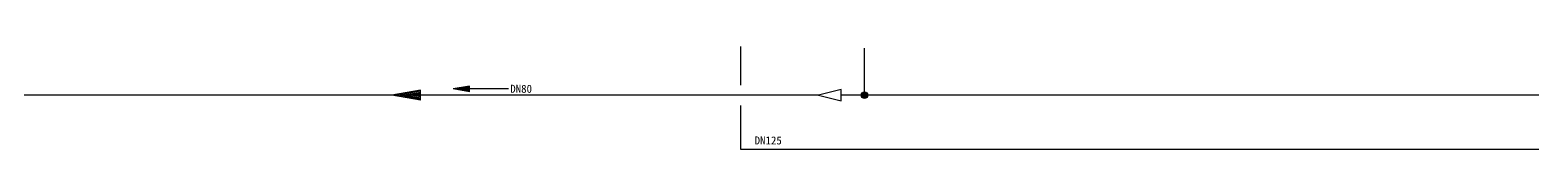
# Model space of a CAD drawing. Header units: millimetres. Extents: x 702 to 1891, y -286 to 555.
# Drawn here: x 1369.2 to 1584.3, y -141.3 to -126.7 of the extents above; entities that cross this region are included whole.
import ezdxf
from ezdxf.enums import TextEntityAlignment as Align

# ---------------------------------------------------------------- set-up
doc = ezdxf.new("R2010")
doc.units = ezdxf.units.MM
doc.header["$MEASUREMENT"] = 0
doc.linetypes.add('1', pattern=[0])
doc.layers.get('0').update_dxf_attribs({"linetype": 'CONTINUOUS'})
doc.layers.add('TEXT', color=7, linetype='CONTINUOUS')

# ---------------------------------------------------------------- blocks, each defined once
blk = doc.blocks.new('P')
at = {"color": 3, "linetype": 'Continuous'}
for p, q in [((0, 2.2), (12.5, 0)), ((0, -2.2), (0, 2.2)), ((0, 1.73), (9.8, 0)), ((0, 1.25), (7.1, 0)), ((0, 0.78), (4.4, 0)), ((0, 0.3), (1.7, 0)), ((0, 0), (12.5, 0)), ((0, -2.2), (12.5, 0)), ((0, -0.3), (1.7, 0)), ((0, -0.78), (4.4, 0)), ((0, -1.25), (7.1, 0)), ((0, -1.73), (9.8, 0))]:
    blk.add_line(p, q, dxfattribs=at)

msp = doc.modelspace()

# ---------------------------------------------------------------- hatches: boundary and pattern name
msp.add_hatch(color=163).paths.add_polyline_path([(1488.89, -133.62, 1), (1488.36, -133.62, 1)])
at = {"layer": 'TEXT'}
msp.add_hatch(color=256, dxfattribs=at).paths.add_polyline_path([(1489.1, -133.62, 1), (1488.15, -133.62, 1)])

# ---------------------------------------------------------------- linework, layer by layer
at = {"color": 4}
for p, q in [((1470.84, -126.69), (1470.84, -132.18)), ((1470.84, -135.11), (1470.84, -141.34)), ((1470.84, -141.34), (1819.22, -141.34))]:
    msp.add_line(p, q, dxfattribs=at)
at = {"color": 163}
for p, q in [((1488.62, -133.62), (1488.62, -126.91)), ((1482.02, -133.62), (1103.81, -133.62)), ((1532.51, -133.62), (1485.29, -133.62)), ((1558.17, -133.62), (1532.51, -133.62)), ((1800.13, -133.62), (1558.17, -133.62))]:
    msp.add_line(p, q, dxfattribs=at)
msp.add_line((1437.64, -132.72), (1432.09, -132.72))
at = {"color": 3, "linetype": '1'}
for p, q in [((1485.29, -132.81), (1482.02, -133.62)), ((1485.29, -134.44), (1485.29, -132.81)), ((1482.02, -133.62), (1485.29, -134.44))]:
    msp.add_line(p, q, dxfattribs=at)
at = {"color": 163}
msp.add_circle((1488.62, -133.62), 0.264, dxfattribs=at)
at = {"layer": 'TEXT'}
msp.add_circle((1488.62, -133.62), 0.475, dxfattribs=at)

# ---------------------------------------------------------------- block references
for p, xscale, yscale, zscale in [((1425.06, -133.62), -0.3271128750489599, 0.3271128750489599, 0.3271128750489599), ((1432.09, -132.72), -0.1869216428851201, 0.1869216428851201, 0.1869216428851201)]:
    msp.add_blockref('P', p, dxfattribs=dict(xscale=xscale, yscale=yscale, zscale=zscale))

# ---------------------------------------------------------------- texts
for s, p in [('DN80 ', (1437.91, -133.62)), ('DN125', (1472.88, -140.99))]:
    msp.add_text(s, height=1.145, dxfattribs=at).set_placement(p, align=Align.BOTTOM_LEFT)

doc.saveas('drawing.dxf')
